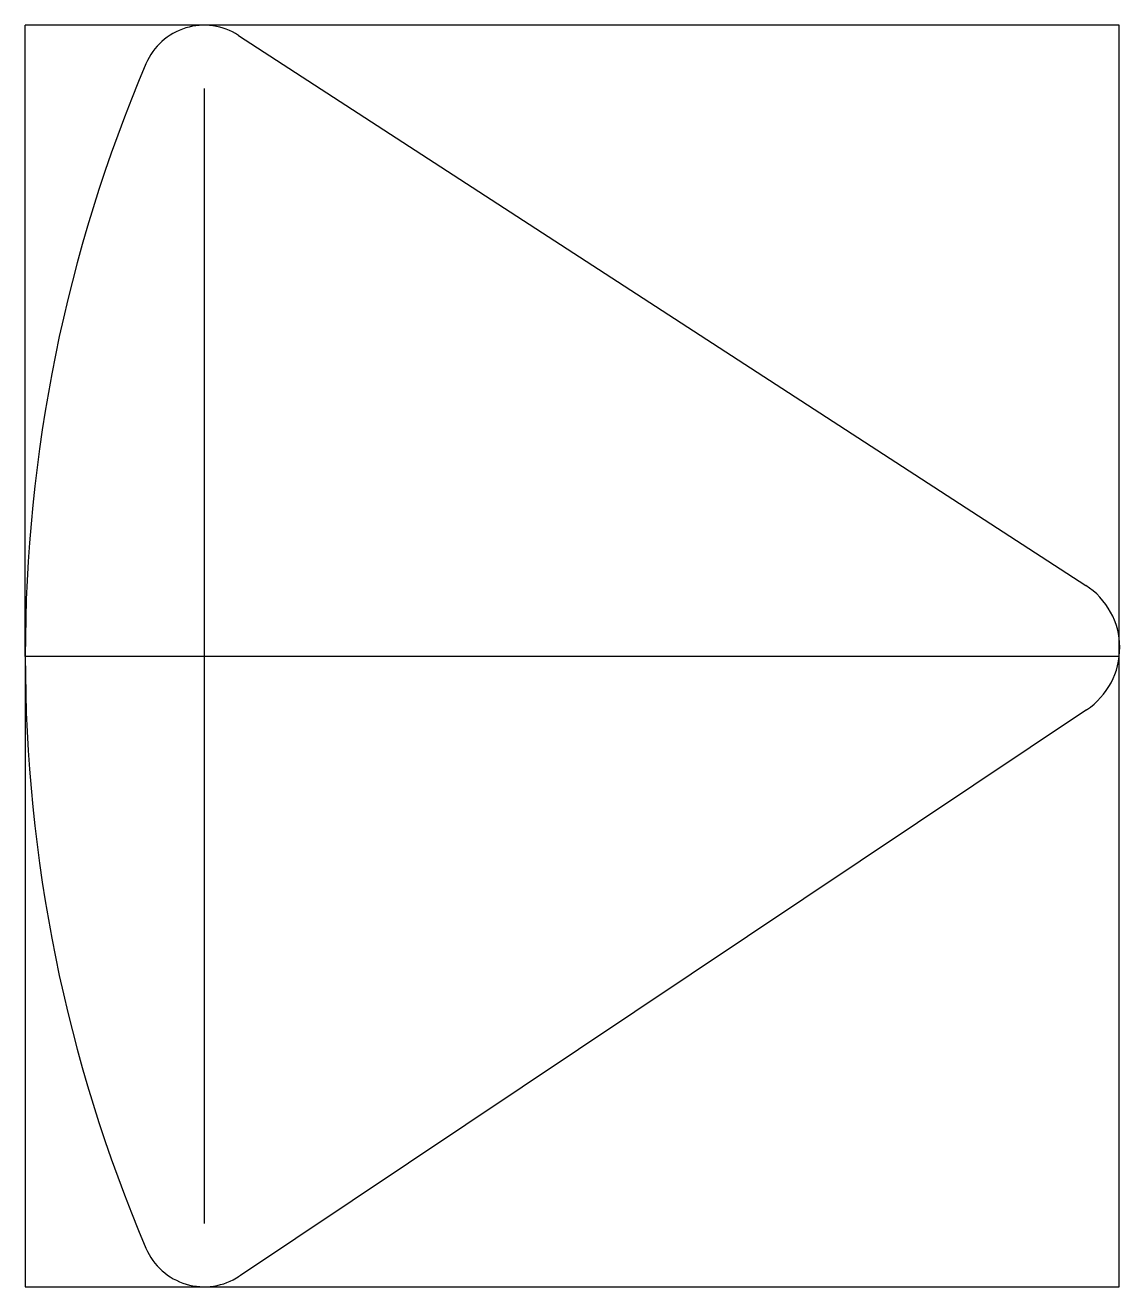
# Model space of a CAD drawing. Header units: metres. Extents: x 0 to 3.39, y -1.96 to 1.96.
import ezdxf

# ---------------------------------------------------------------- set-up
doc = ezdxf.new("R2010")
doc.units = ezdxf.units.M
doc.header["$MEASUREMENT"] = 0
doc.layers.add('apollo_2d v5_Sketch4', color=7, linetype='Continuous')

msp = doc.modelspace()

# ---------------------------------------------------------------- linework, layer by layer
at = {"layer": 'apollo_2d v5_Sketch4'}
for p, q in [((3.391, 1.956), (0, 1.956)), ((3.391, 0), (3.391, 1.956)), ((0, 0), (0, 1.956)), ((0.6614, 1.9244), (3.2872, 0.2191)), ((0.5546, 1.76), (0.5546, -1.76)), ((0, 0), (0, -1.956)), ((0, 0), (3.391, 0)), ((3.391, -1.956), (3.391, 0)), ((3.2898, -0.1666), (0.6636, -1.9229)), ((0, -1.956), (3.391, -1.956))]:
    msp.add_line(p, q, dxfattribs=at)
for centre, radius, start, end in [((0.5546, 1.76), 0.196, 57, 156.9655), ((4.694, 0), 4.694, 156.9655, 203.0345), ((3.1614, 0.0254), 0.231, 303.773, 57), ((0.5546, -1.76), 0.196, 203.0345, 303.773)]:
    msp.add_arc(centre, radius, start, end, dxfattribs=at)
msp.add_point((0, 0), dxfattribs=at)

doc.saveas('drawing.dxf')
